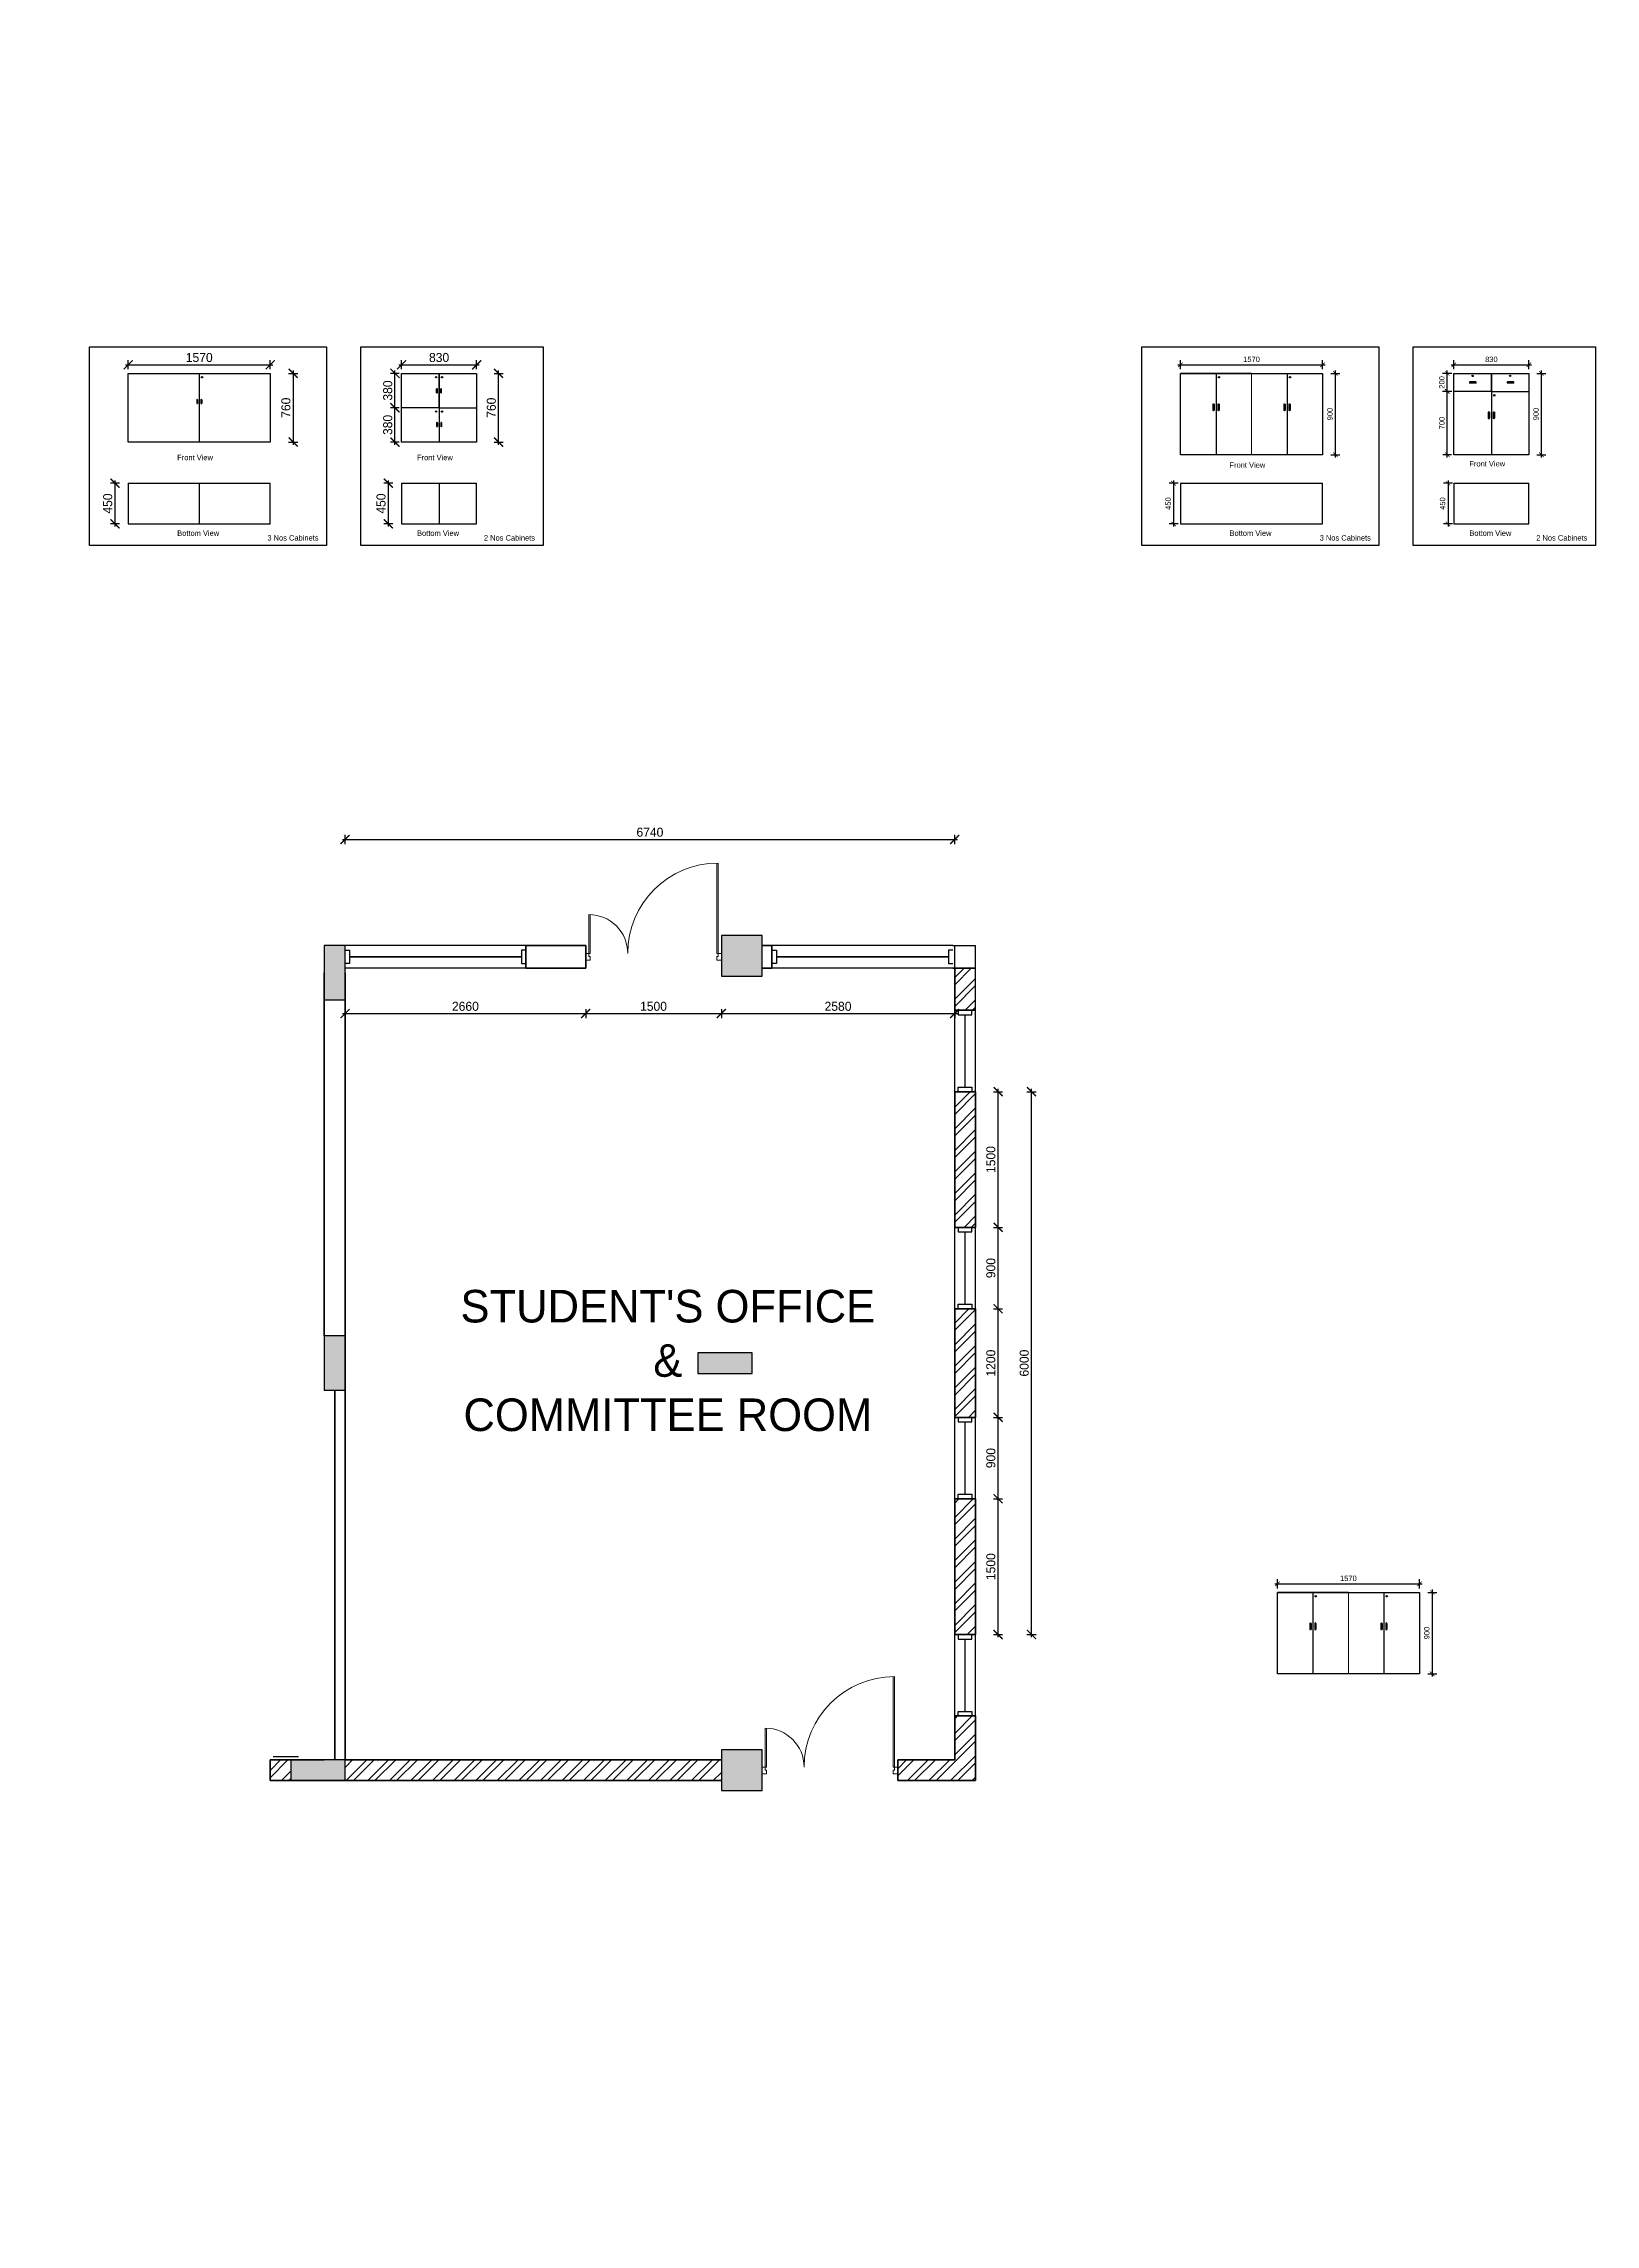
# Model space of a CAD drawing. Header units: millimetres. Extents: x -276609 to 1081398, y -453808 to 472098.
# Drawn here: x 486679 to 503837, y 145441 to 169545 of the extents above; entities that cross this region are included whole.
import ezdxf

# ---------------------------------------------------------------- set-up
doc = ezdxf.new("R2010")
doc.units = ezdxf.units.MM
doc.header["$MEASUREMENT"] = 0
for name, color, linetype, lineweight in [('A-Detail Lines', 241, 'Continuous', 25), ('A-Door', 4, 'Continuous', 9), ('A-Wall Sec', 1, 'Continuous', 20), ('S-Concrete', 40, 'Continuous', 25)]:
    doc.layers.add(name, color=color, linetype=linetype, lineweight=lineweight)
for name, color, linetype in [('A-Wall Patt', 8, 'Continuous'), ('A-Window', 4, 'Continuous'), ('AREA', 7, 'Continuous'), ('FIRE', 5, 'Continuous'), ('S-Conc Patt', 9, 'Continuous'), ('text', 252, 'Continuous')]:
    doc.layers.add(name, color=color, linetype=linetype)
doc.styles.get("Standard").update_dxf_attribs({"font": ''})
doc.styles.get('Standard').set_extended_font_data('Gill Sans MT')
doc.dimstyles.new('IIITD_WD_M @ 100', dxfattribs={"dimscale": 100, "dimtxt": 1, "dimasz": 1, "dimexe": 0.5, "dimexo": 0.25, "dimgap": 0.3, "dimtad": 1, "dimdec": 0, "dimrnd": 1, "dimzin": 0, "dimdsep": 46, "dimtxsty": 'Standard', "dimblk": 'ARCHTICK', "dimcen": 0.2, "dimdle": 0.3, "dimclrd": 256, "dimclre": 256, "dimclrt": 256, "dimadec": 0, "dimazin": 0, "dimtfac": 1, "dimtdec": 0, "dimtofl": 0, "dimtmove": 0, "dimatfit": 0, "dimfxl": 0.5, "dimfxlon": 1, "dimtolj": 1, "dimtzin": 0, "dimlwd": -1, "dimlwe": -1, "dimarcsym": 0})
pattern_1 = [(45, (10084.01, 200920.62), (-119.32427, 119.32427), []), (45, (10163.56, 200920.62), (-119.32427, 119.32427), [])]

# ---------------------------------------------------------------- blocks, each defined once
blk = doc.blocks.new('_ArchTick')
at = {"color": 0, "linetype": 'ByBlock', "const_width": 0.15}
blk.add_lwpolyline([(-0.5, -0.5), (0.5, 0.5)], dxfattribs=at)
blk = doc.blocks.new('*D381')
at = {"layer": 'A-Detail Lines', "transparency": 16777216}
for p, q in [((487585, 165995), (489215, 165995)), ((487615, 165945), (487615, 166045)), ((489185, 165945), (489185, 166045))]:
    blk.add_line(p, q, dxfattribs=at)
at = {"layer": 'A-Detail Lines', "transparency": 16777216, "xscale": 100, "yscale": 100, "zscale": 100, "rotation": 180}
blk.add_blockref('_ArchTick', (487615, 165995), dxfattribs=at)
at = {"layer": 'A-Detail Lines', "transparency": 16777216, "xscale": 100, "yscale": 100, "zscale": 100}
blk.add_blockref('_ArchTick', (489185, 165995), dxfattribs=at)
at = {"layer": 'A-Detail Lines', "transparency": 16777216, "insert": (488400, 166075), "char_height": 100, "attachment_point": 5}
blk.add_mtext('\\A1;1570', dxfattribs=at)
blk = doc.blocks.new('*D382')
at = {"layer": 'A-Detail Lines', "transparency": 16777216}
for p, q in [((489388.5, 165900.5), (489488.5, 165900.5)), ((489438.5, 165930.5), (489438.5, 165110.5)), ((489388.5, 165140.5), (489488.5, 165140.5))]:
    blk.add_line(p, q, dxfattribs=at)
at = {"layer": 'A-Detail Lines', "transparency": 16777216, "xscale": 100, "yscale": 100, "zscale": 100}
for p, rotation in [((489438.5, 165900.5), 90), ((489438.5, 165140.5), 270)]:
    blk.add_blockref('_ArchTick', p, dxfattribs=dict(at, rotation=rotation))
at = {"layer": 'A-Detail Lines', "transparency": 16777216, "insert": (489358.5, 165520.5), "char_height": 100, "attachment_point": 5, "rotation": 90}
blk.add_mtext('\\A1;760', dxfattribs=at)
blk = doc.blocks.new('*D383')
at = {"layer": 'A-Detail Lines', "transparency": 16777216}
for p, q in [((487518.5, 164686.25), (487418.5, 164686.25)), ((487468.5, 164716.25), (487468.5, 164206.25)), ((487518.5, 164236.25), (487418.5, 164236.25))]:
    blk.add_line(p, q, dxfattribs=at)
at = {"layer": 'A-Detail Lines', "transparency": 16777216, "xscale": 100, "yscale": 100, "zscale": 100}
for p, rotation in [((487468.5, 164686.25), 90), ((487468.5, 164236.25), 270)]:
    blk.add_blockref('_ArchTick', p, dxfattribs=dict(at, rotation=rotation))
at = {"layer": 'A-Detail Lines', "transparency": 16777216, "insert": (487388.5, 164461.25), "char_height": 100, "attachment_point": 5, "rotation": 90}
blk.add_mtext('\\A1;450', dxfattribs=at)
blk = doc.blocks.new('*D384')
at = {"layer": 'A-Detail Lines', "transparency": 16777216}
for p, q in [((490607, 165995), (491497, 165995)), ((490637, 165945), (490637, 166045)), ((491467, 165945), (491467, 166045))]:
    blk.add_line(p, q, dxfattribs=at)
at = {"layer": 'A-Detail Lines', "transparency": 16777216, "xscale": 100, "yscale": 100, "zscale": 100, "rotation": 180}
blk.add_blockref('_ArchTick', (490637, 165995), dxfattribs=at)
at = {"layer": 'A-Detail Lines', "transparency": 16777216, "xscale": 100, "yscale": 100, "zscale": 100}
blk.add_blockref('_ArchTick', (491467, 165995), dxfattribs=at)
at = {"layer": 'A-Detail Lines', "transparency": 16777216, "insert": (491052, 166075), "char_height": 100, "attachment_point": 5}
blk.add_mtext('\\A1;830', dxfattribs=at)
blk = doc.blocks.new('*D385')
at = {"layer": 'A-Detail Lines', "transparency": 16777216}
for p, q in [((490540.5, 164686.25), (490440.5, 164686.25)), ((490490.5, 164716.25), (490490.5, 164206.25)), ((490540.5, 164236.25), (490440.5, 164236.25))]:
    blk.add_line(p, q, dxfattribs=at)
at = {"layer": 'A-Detail Lines', "transparency": 16777216, "xscale": 100, "yscale": 100, "zscale": 100}
for p, rotation in [((490490.5, 164686.25), 90), ((490490.5, 164236.25), 270)]:
    blk.add_blockref('_ArchTick', p, dxfattribs=dict(at, rotation=rotation))
at = {"layer": 'A-Detail Lines', "transparency": 16777216, "insert": (490410.5, 164461.25), "char_height": 100, "attachment_point": 5, "rotation": 90}
blk.add_mtext('\\A1;450', dxfattribs=at)
blk = doc.blocks.new('*D386')
at = {"layer": 'A-Detail Lines', "transparency": 16777216}
for p, q in [((490612, 165900.5), (490514.5, 165900.5)), ((490564.5, 165490.5), (490564.5, 165930.5)), ((490612, 165520.5), (490514.5, 165520.5))]:
    blk.add_line(p, q, dxfattribs=at)
at = {"layer": 'A-Detail Lines', "transparency": 16777216, "xscale": 100, "yscale": 100, "zscale": 100}
for p, rotation in [((490564.5, 165900.5), 90), ((490564.5, 165520.5), 270)]:
    blk.add_blockref('_ArchTick', p, dxfattribs=dict(at, rotation=rotation))
at = {"layer": 'A-Detail Lines', "transparency": 16777216, "insert": (490484.5, 165710.5), "char_height": 100, "attachment_point": 5, "rotation": 90}
blk.add_mtext('\\A1;380', dxfattribs=at)
blk = doc.blocks.new('*D387')
at = {"layer": 'A-Detail Lines', "transparency": 16777216}
for p, q in [((490612, 165520.5), (490514.5, 165520.5)), ((490564.5, 165110.5), (490564.5, 165550.5)), ((490612, 165140.5), (490514.5, 165140.5))]:
    blk.add_line(p, q, dxfattribs=at)
at = {"layer": 'A-Detail Lines', "transparency": 16777216, "xscale": 100, "yscale": 100, "zscale": 100}
for p, rotation in [((490564.5, 165520.5), 90), ((490564.5, 165140.5), 270)]:
    blk.add_blockref('_ArchTick', p, dxfattribs=dict(at, rotation=rotation))
at = {"layer": 'A-Detail Lines', "transparency": 16777216, "insert": (490484.5, 165330.5), "char_height": 100, "attachment_point": 5, "rotation": 90}
blk.add_mtext('\\A1;380', dxfattribs=at)
blk = doc.blocks.new('*D388')
at = {"layer": 'A-Detail Lines', "transparency": 16777216}
for p, q in [((491660, 165900.5), (491760, 165900.5)), ((491710, 165110.5), (491710, 165930.5)), ((491660, 165140.5), (491760, 165140.5))]:
    blk.add_line(p, q, dxfattribs=at)
at = {"layer": 'A-Detail Lines', "transparency": 16777216, "xscale": 100, "yscale": 100, "zscale": 100}
for p, rotation in [((491710, 165900.5), 90), ((491710, 165140.5), 270)]:
    blk.add_blockref('_ArchTick', p, dxfattribs=dict(at, rotation=rotation))
at = {"layer": 'A-Detail Lines', "transparency": 16777216, "insert": (491630, 165520.5), "char_height": 100, "attachment_point": 5, "rotation": 90}
blk.add_mtext('\\A1;760', dxfattribs=at)
blk = doc.blocks.new('*D389')
at = {"layer": 'A-Detail Lines', "transparency": 16777216}
for p, q in [((499220, 165995), (500850, 165995)), ((499250, 165945), (499250, 166045)), ((500820, 165945), (500820, 166045))]:
    blk.add_line(p, q, dxfattribs=at)
at = {"layer": 'A-Detail Lines', "transparency": 16777216, "xscale": 50, "yscale": 50, "zscale": 50, "rotation": 180}
blk.add_blockref('_ArchTick', (499250, 165995), dxfattribs=at)
at = {"layer": 'A-Detail Lines', "transparency": 16777216, "xscale": 50, "yscale": 50, "zscale": 50}
blk.add_blockref('_ArchTick', (500820, 165995), dxfattribs=at)
at = {"layer": 'A-Detail Lines', "transparency": 16777216, "insert": (500035, 166055), "char_height": 60, "attachment_point": 5}
blk.add_mtext('\\A1;1570', dxfattribs=at)
blk = doc.blocks.new('*D390')
at = {"layer": 'A-Detail Lines', "transparency": 16777216}
for p, q in [((500911.5, 165900.5), (501011.5, 165900.5)), ((500961.5, 165930.5), (500961.5, 164970.5)), ((500911.5, 165000.5), (501011.5, 165000.5))]:
    blk.add_line(p, q, dxfattribs=at)
at = {"layer": 'A-Detail Lines', "transparency": 16777216, "xscale": 50, "yscale": 50, "zscale": 50}
for p, rotation in [((500961.5, 165900.5), 90), ((500961.5, 165000.5), 270)]:
    blk.add_blockref('_ArchTick', p, dxfattribs=dict(at, rotation=rotation))
at = {"layer": 'A-Detail Lines', "transparency": 16777216, "insert": (500901.5, 165450.5), "char_height": 60, "attachment_point": 5, "rotation": 90}
blk.add_mtext('\\A1;900', dxfattribs=at)
blk = doc.blocks.new('*D391')
at = {"layer": 'A-Detail Lines', "transparency": 16777216}
for p, q in [((499223.5, 164686.25), (499123.5, 164686.25)), ((499173.5, 164716.25), (499173.5, 164206.25)), ((499223.5, 164236.25), (499123.5, 164236.25))]:
    blk.add_line(p, q, dxfattribs=at)
at = {"layer": 'A-Detail Lines', "transparency": 16777216, "xscale": 50, "yscale": 50, "zscale": 50}
for p, rotation in [((499173.5, 164686.25), 90), ((499173.5, 164236.25), 270)]:
    blk.add_blockref('_ArchTick', p, dxfattribs=dict(at, rotation=rotation))
at = {"layer": 'A-Detail Lines', "transparency": 16777216, "insert": (499113.5, 164461.25), "char_height": 60, "attachment_point": 5, "rotation": 90}
blk.add_mtext('\\A1;450', dxfattribs=at)
blk = doc.blocks.new('*D392')
at = {"layer": 'A-Detail Lines', "transparency": 16777216}
for p, q in [((502242, 165995), (503132, 165995)), ((502272, 165945), (502272, 166045)), ((503102, 165945), (503102, 166045))]:
    blk.add_line(p, q, dxfattribs=at)
at = {"layer": 'A-Detail Lines', "transparency": 16777216, "xscale": 50, "yscale": 50, "zscale": 50, "rotation": 180}
blk.add_blockref('_ArchTick', (502272, 165995), dxfattribs=at)
at = {"layer": 'A-Detail Lines', "transparency": 16777216, "xscale": 50, "yscale": 50, "zscale": 50}
blk.add_blockref('_ArchTick', (503102, 165995), dxfattribs=at)
at = {"layer": 'A-Detail Lines', "transparency": 16777216, "insert": (502687, 166055), "char_height": 60, "attachment_point": 5}
blk.add_mtext('\\A1;830', dxfattribs=at)
blk = doc.blocks.new('*D393')
at = {"layer": 'A-Detail Lines', "transparency": 16777216}
for p, q in [((502257.5, 164686.25), (502157.5, 164686.25)), ((502207.5, 164716.25), (502207.5, 164206.25)), ((502257.5, 164236.25), (502157.5, 164236.25))]:
    blk.add_line(p, q, dxfattribs=at)
at = {"layer": 'A-Detail Lines', "transparency": 16777216, "xscale": 50, "yscale": 50, "zscale": 50}
for p, rotation in [((502207.5, 164686.25), 90), ((502207.5, 164236.25), 270)]:
    blk.add_blockref('_ArchTick', p, dxfattribs=dict(at, rotation=rotation))
at = {"layer": 'A-Detail Lines', "transparency": 16777216, "insert": (502147.5, 164461.25), "char_height": 60, "attachment_point": 5, "rotation": 90}
blk.add_mtext('\\A1;450', dxfattribs=at)
blk = doc.blocks.new('*D394')
at = {"layer": 'A-Detail Lines', "transparency": 16777216}
for p, q in [((502247, 165700.5), (502149.5, 165700.5)), ((502199.5, 164970.5), (502199.5, 165730.5)), ((502247, 165000.5), (502149.5, 165000.5))]:
    blk.add_line(p, q, dxfattribs=at)
at = {"layer": 'A-Detail Lines', "transparency": 16777216, "xscale": 50, "yscale": 50, "zscale": 50}
for p, rotation in [((502199.5, 165700.5), 90), ((502199.5, 165000.5), 270)]:
    blk.add_blockref('_ArchTick', p, dxfattribs=dict(at, rotation=rotation))
at = {"layer": 'A-Detail Lines', "transparency": 16777216, "insert": (502139.5, 165350.5), "char_height": 60, "attachment_point": 5, "rotation": 90}
blk.add_mtext('\\A1;700', dxfattribs=at)
blk = doc.blocks.new('*D395')
at = {"layer": 'A-Detail Lines', "transparency": 16777216}
for p, q in [((503190, 165900.5), (503290, 165900.5)), ((503240, 164970.5), (503240, 165930.5)), ((503190, 165000.5), (503290, 165000.5))]:
    blk.add_line(p, q, dxfattribs=at)
at = {"layer": 'A-Detail Lines', "transparency": 16777216, "xscale": 50, "yscale": 50, "zscale": 50}
for p, rotation in [((503240, 165900.5), 90), ((503240, 165000.5), 270)]:
    blk.add_blockref('_ArchTick', p, dxfattribs=dict(at, rotation=rotation))
at = {"layer": 'A-Detail Lines', "transparency": 16777216, "insert": (503180, 165450.5), "char_height": 60, "attachment_point": 5, "rotation": 90}
blk.add_mtext('\\A1;900', dxfattribs=at)
blk = doc.blocks.new('*D396')
at = {"layer": 'A-Detail Lines', "transparency": 16777216}
for p, q in [((502248.25, 165900.5), (502148.25, 165900.5)), ((502198.25, 165670.5), (502198.25, 165930.5)), ((502248.25, 165700.5), (502148.25, 165700.5))]:
    blk.add_line(p, q, dxfattribs=at)
at = {"layer": 'A-Detail Lines', "transparency": 16777216, "xscale": 50, "yscale": 50, "zscale": 50}
for p, rotation in [((502198.25, 165900.5), 90), ((502198.25, 165700.5), 270)]:
    blk.add_blockref('_ArchTick', p, dxfattribs=dict(at, rotation=rotation))
at = {"layer": 'A-Detail Lines', "transparency": 16777216, "insert": (502138.25, 165800.5), "char_height": 60, "attachment_point": 5, "rotation": 90}
blk.add_mtext('\\A1;200', dxfattribs=at)
blk = doc.blocks.new('Big Door Garbage')
at = {"layer": 'A-Door', "color": 5, "lineweight": 18}
for p, q in [((-12550, 128778), (-12500, 128778)), ((-12550, 128703), (-12550, 128778)), ((-12515, 128738), (-12500, 128738)), ((-12515, 128703), (-12515, 128738)), ((-12500, 128778), (-12500, 128738)), ((-11100, 128778), (-11100, 128738)), ((-11050, 128778), (-11100, 128778)), ((-11085, 128738), (-11100, 128738)), ((-11085, 128703), (-11085, 128738)), ((-11050, 128703), (-11050, 128778)), ((-12550, 128703), (-12515, 128703)), ((-12515, 128703), (-12515, 128273)), ((-12499, 128703), (-12515, 128703)), ((-12499, 128703), (-12499, 128273)), ((-11101, 128703), (-11101, 127703)), ((-11101, 128703), (-11085, 128703)), ((-11050, 128703), (-11085, 128703)), ((-11085, 128703), (-11085, 127703))]:
    blk.add_line(p, q, dxfattribs=at)
at = {"layer": 'A-Door', "lineweight": 18}
for centre, radius, start, end in [((-12515, 128703), 430, 270, 0), ((-11085, 128703), 1000, 180, 270)]:
    blk.add_arc(centre, radius, start, end, dxfattribs=at)
blk = doc.blocks.new('din w6')
at = {"layer": 'A-Window', "color": 2, "lineweight": 30}
blk.add_line((50, 125), (850, 125), dxfattribs=at)
at = {"layer": 'A-Window'}
for points in [[(0, 240), (900, 240)], [(0, 200), (50, 200), (50, 50), (0, 50)], [(0, 10), (900, 10)], [(900, 200), (850, 200), (850, 50), (900, 50)]]:
    blk.add_lwpolyline(points, dxfattribs=at)
blk = doc.blocks.new('*D398')
at = {"layer": 'A-Detail Lines', "transparency": 16777216}
for p, q in [((500291, 152521.5), (501921, 152521.5)), ((500321, 152471.5), (500321, 152571.5)), ((501891, 152471.5), (501891, 152571.5))]:
    blk.add_line(p, q, dxfattribs=at)
at = {"layer": 'A-Detail Lines', "transparency": 16777216, "xscale": 50, "yscale": 50, "zscale": 50, "rotation": 180}
blk.add_blockref('_ArchTick', (500321, 152521.5), dxfattribs=at)
at = {"layer": 'A-Detail Lines', "transparency": 16777216, "xscale": 50, "yscale": 50, "zscale": 50}
blk.add_blockref('_ArchTick', (501891, 152521.5), dxfattribs=at)
at = {"layer": 'A-Detail Lines', "transparency": 16777216, "insert": (501106, 152581.5), "char_height": 60, "attachment_point": 5}
blk.add_mtext('\\A1;1570', dxfattribs=at)
blk = doc.blocks.new('*D397')
at = {"layer": 'A-Detail Lines', "transparency": 16777216}
for p, q in [((501982.5, 152427), (502082.5, 152427)), ((502032.5, 152457), (502032.5, 151497)), ((501982.5, 151527), (502082.5, 151527))]:
    blk.add_line(p, q, dxfattribs=at)
at = {"layer": 'A-Detail Lines', "transparency": 16777216, "xscale": 50, "yscale": 50, "zscale": 50}
for p, rotation in [((502032.5, 152427), 90), ((502032.5, 151527), 270)]:
    blk.add_blockref('_ArchTick', p, dxfattribs=dict(at, rotation=rotation))
at = {"layer": 'A-Detail Lines', "transparency": 16777216, "insert": (501972.5, 151977), "char_height": 60, "attachment_point": 5, "rotation": 90}
blk.add_mtext('\\A1;900', dxfattribs=at)
blk = doc.blocks.new('*D399')
at = {"layer": 'A-Detail Lines', "transparency": 16777216}
for p, q in [((497183, 153461), (497283, 153461)), ((497233, 151931), (497233, 153491)), ((497183, 151961), (497283, 151961))]:
    blk.add_line(p, q, dxfattribs=at)
at = {"layer": 'A-Detail Lines', "transparency": 16777216, "xscale": 100, "yscale": 100, "zscale": 100}
for p, rotation in [((497233, 153461), 90), ((497233, 151961), 270)]:
    blk.add_blockref('_ArchTick', p, dxfattribs=dict(at, rotation=rotation))
at = {"layer": 'A-Detail Lines', "transparency": 16777216, "insert": (497153, 152711), "char_height": 100, "attachment_point": 5, "rotation": 90}
blk.add_mtext('\\A1;1500', dxfattribs=at)
blk = doc.blocks.new('*D400')
at = {"layer": 'A-Detail Lines', "transparency": 16777216}
for p, q in [((497183, 154361), (497283, 154361)), ((497233, 153431), (497233, 154391)), ((497183, 153461), (497283, 153461))]:
    blk.add_line(p, q, dxfattribs=at)
at = {"layer": 'A-Detail Lines', "transparency": 16777216, "xscale": 100, "yscale": 100, "zscale": 100}
for p, rotation in [((497233, 154361), 90), ((497233, 153461), 270)]:
    blk.add_blockref('_ArchTick', p, dxfattribs=dict(at, rotation=rotation))
at = {"layer": 'A-Detail Lines', "transparency": 16777216, "insert": (497153, 153911), "char_height": 100, "attachment_point": 5, "rotation": 90}
blk.add_mtext('\\A1;900', dxfattribs=at)
blk = doc.blocks.new('*D401')
at = {"layer": 'A-Detail Lines', "transparency": 16777216}
for p, q in [((497183, 155561), (497283, 155561)), ((497233, 154331), (497233, 155591)), ((497183, 154361), (497283, 154361))]:
    blk.add_line(p, q, dxfattribs=at)
at = {"layer": 'A-Detail Lines', "transparency": 16777216, "xscale": 100, "yscale": 100, "zscale": 100}
for p, rotation in [((497233, 155561), 90), ((497233, 154361), 270)]:
    blk.add_blockref('_ArchTick', p, dxfattribs=dict(at, rotation=rotation))
at = {"layer": 'A-Detail Lines', "transparency": 16777216, "insert": (497153, 154961), "char_height": 100, "attachment_point": 5, "rotation": 90}
blk.add_mtext('\\A1;1200', dxfattribs=at)
blk = doc.blocks.new('*D402')
at = {"layer": 'A-Detail Lines', "transparency": 16777216}
for p, q in [((497183, 156461), (497283, 156461)), ((497233, 155531), (497233, 156491)), ((497183, 155561), (497283, 155561))]:
    blk.add_line(p, q, dxfattribs=at)
at = {"layer": 'A-Detail Lines', "transparency": 16777216, "xscale": 100, "yscale": 100, "zscale": 100}
for p, rotation in [((497233, 156461), 90), ((497233, 155561), 270)]:
    blk.add_blockref('_ArchTick', p, dxfattribs=dict(at, rotation=rotation))
at = {"layer": 'A-Detail Lines', "transparency": 16777216, "insert": (497153, 156011), "char_height": 100, "attachment_point": 5, "rotation": 90}
blk.add_mtext('\\A1;900', dxfattribs=at)
blk = doc.blocks.new('*D403')
at = {"layer": 'A-Detail Lines', "transparency": 16777216}
for p, q in [((497183, 157961), (497283, 157961)), ((497233, 156431), (497233, 157991)), ((497183, 156461), (497283, 156461))]:
    blk.add_line(p, q, dxfattribs=at)
at = {"layer": 'A-Detail Lines', "transparency": 16777216, "xscale": 100, "yscale": 100, "zscale": 100}
for p, rotation in [((497233, 157961), 90), ((497233, 156461), 270)]:
    blk.add_blockref('_ArchTick', p, dxfattribs=dict(at, rotation=rotation))
at = {"layer": 'A-Detail Lines', "transparency": 16777216, "insert": (497153, 157211), "char_height": 100, "attachment_point": 5, "rotation": 90}
blk.add_mtext('\\A1;1500', dxfattribs=at)
blk = doc.blocks.new('*D404')
at = {"layer": 'A-Detail Lines', "transparency": 16777216}
for p, q in [((497552, 157961), (497652, 157961)), ((497602, 151931), (497602, 157991)), ((497552, 151961), (497652, 151961))]:
    blk.add_line(p, q, dxfattribs=at)
at = {"layer": 'A-Detail Lines', "transparency": 16777216, "xscale": 100, "yscale": 100, "zscale": 100}
for p, rotation in [((497602, 157961), 90), ((497602, 151961), 270)]:
    blk.add_blockref('_ArchTick', p, dxfattribs=dict(at, rotation=rotation))
at = {"layer": 'A-Detail Lines', "transparency": 16777216, "insert": (497522, 154961), "char_height": 100, "attachment_point": 5, "rotation": 90}
blk.add_mtext('\\A1;6000', dxfattribs=at)
blk = doc.blocks.new('*D405')
at = {"layer": 'A-Detail Lines', "transparency": 16777216}
for p, q in [((490013, 158874), (490013, 158774)), ((492673, 158874), (492673, 158774)), ((489983, 158824), (492703, 158824))]:
    blk.add_line(p, q, dxfattribs=at)
at = {"layer": 'A-Detail Lines', "transparency": 16777216, "xscale": 100, "yscale": 100, "zscale": 100, "rotation": 180}
blk.add_blockref('_ArchTick', (490013, 158824), dxfattribs=at)
at = {"layer": 'A-Detail Lines', "transparency": 16777216, "xscale": 100, "yscale": 100, "zscale": 100}
blk.add_blockref('_ArchTick', (492673, 158824), dxfattribs=at)
at = {"layer": 'A-Detail Lines', "transparency": 16777216, "insert": (491343, 158904), "char_height": 100, "attachment_point": 5}
blk.add_mtext('\\A1;2660', dxfattribs=at)
blk = doc.blocks.new('*D406')
at = {"layer": 'A-Detail Lines', "transparency": 16777216}
for p, q in [((494173, 158874), (494173, 158774)), ((496753, 158874), (496753, 158774)), ((494143, 158824), (496783, 158824))]:
    blk.add_line(p, q, dxfattribs=at)
at = {"layer": 'A-Detail Lines', "transparency": 16777216, "xscale": 100, "yscale": 100, "zscale": 100, "rotation": 180}
blk.add_blockref('_ArchTick', (494173, 158824), dxfattribs=at)
at = {"layer": 'A-Detail Lines', "transparency": 16777216, "xscale": 100, "yscale": 100, "zscale": 100}
blk.add_blockref('_ArchTick', (496753, 158824), dxfattribs=at)
at = {"layer": 'A-Detail Lines', "transparency": 16777216, "insert": (495463, 158904), "char_height": 100, "attachment_point": 5}
blk.add_mtext('\\A1;2580', dxfattribs=at)
blk = doc.blocks.new('*D407')
at = {"layer": 'A-Detail Lines', "transparency": 16777216}
for p, q in [((492673, 158874), (492673, 158774)), ((494173, 158874), (494173, 158774)), ((492643, 158824), (494203, 158824))]:
    blk.add_line(p, q, dxfattribs=at)
at = {"layer": 'A-Detail Lines', "transparency": 16777216, "xscale": 100, "yscale": 100, "zscale": 100, "rotation": 180}
blk.add_blockref('_ArchTick', (492673, 158824), dxfattribs=at)
at = {"layer": 'A-Detail Lines', "transparency": 16777216, "xscale": 100, "yscale": 100, "zscale": 100}
blk.add_blockref('_ArchTick', (494173, 158824), dxfattribs=at)
at = {"layer": 'A-Detail Lines', "transparency": 16777216, "insert": (493423, 158904), "char_height": 100, "attachment_point": 5}
blk.add_mtext('\\A1;1500', dxfattribs=at)
blk = doc.blocks.new('*D408')
at = {"layer": 'A-Detail Lines', "transparency": 16777216}
for p, q in [((490013, 160698), (490013, 160798)), ((496753, 160698), (496753, 160798)), ((489983, 160748), (496783, 160748))]:
    blk.add_line(p, q, dxfattribs=at)
at = {"layer": 'A-Detail Lines', "transparency": 16777216, "xscale": 100, "yscale": 100, "zscale": 100, "rotation": 180}
blk.add_blockref('_ArchTick', (490013, 160748), dxfattribs=at)
at = {"layer": 'A-Detail Lines', "transparency": 16777216, "xscale": 100, "yscale": 100, "zscale": 100}
blk.add_blockref('_ArchTick', (496753, 160748), dxfattribs=at)
at = {"layer": 'A-Detail Lines', "transparency": 16777216, "insert": (493383, 160828), "char_height": 100, "attachment_point": 5}
blk.add_mtext('\\A1;6740', dxfattribs=at)
blk = doc.blocks.new('*D675')
at = {"layer": 'A-Detail Lines'}
for p, q in [((338004, 412783), (337904, 412783)), ((337954, 412813), (337954, 411253)), ((338004, 411283), (337904, 411283)), ((490332, 36500), (499162, 36500)), ((490362, 36550), (490362, 36450)), ((499132, 36550), (499132, 36450))]:
    blk.add_line(p, q, dxfattribs=at)
at = {"layer": 'A-Detail Lines', "xscale": 100, "yscale": 100, "zscale": 100}
for p, rotation in [((337954, 412783), 90), ((337954, 411283), 270), ((490362, 36500), 180)]:
    blk.add_blockref('_ArchTick', p, dxfattribs=dict(at, rotation=rotation))
blk.add_blockref('_ArchTick', (499132, 36500), dxfattribs=at)
at = {"layer": 'A-Detail Lines', "insert": (337873, 412033), "char_height": 100, "attachment_point": 5, "rotation": 90}
blk.add_mtext('\\A1;1500', dxfattribs=at)
at = {"layer": 'A-Detail Lines', "insert": (494747, 36632), "char_height": 200, "attachment_point": 5}
blk.add_mtext('\\A1;8770', dxfattribs=at)

msp = doc.modelspace()

# ---------------------------------------------------------------- hatches: boundary and pattern name
at = {"layer": 'A-Wall Patt'}
h = msp.add_hatch(dxfattribs=at)
h.set_pattern_fill('ANSI32', color=256, scale=450, angle=360, style=0)
h.set_pattern_definition(pattern_1)
h.paths.add_polyline_path([(496982.8, 153460.9), (496752.8, 153460.9), (496752.8, 151960.9), (496982.8, 151960.9)])
h.paths.add_polyline_path([(496982.8, 155560.9), (496752.8, 155560.9), (496752.8, 154360.9), (496982.8, 154360.9)])
h.paths.add_polyline_path([(496982.8, 157960.9), (496752.8, 157960.9), (496752.8, 157210.9), (496752.8, 156460.9), (496982.8, 156460.9), (496982.8, 157095.9)])
h.paths.add_polyline_path([(496982.8, 159325.9), (496752.8, 159325.9), (496752.8, 158860.9), (496982.8, 158860.9)])
h.paths.add_polyline_path([(496122.8, 150575.9), (496122.8, 150345.9), (496982.8, 150345.9), (496982.8, 151060.9), (496752.8, 151060.9), (496752.8, 150575.9)])
h = msp.add_hatch(dxfattribs=at)
h.set_pattern_fill('ANSI32', color=256, scale=450, angle=360, style=0)
h.set_pattern_definition(pattern_1)
h.paths.add_polyline_path([(489412.8, 150345.9), (489412.8, 150575.9), (489182.8, 150575.9), (489182.8, 150345.9)])
h = msp.add_hatch(dxfattribs=at)
h.set_pattern_fill('ANSI32', color=256, scale=450, angle=360, style=0)
h.set_pattern_definition(pattern_1)
h.paths.add_polyline_path([(494172.8, 150345.9), (494172.8, 150575.9), (490012.8, 150575.9), (490012.8, 150345.9)])
at = {"layer": 'S-Conc Patt'}
for points in [[(490012.8, 159575.9), (489782.8, 159575.9), (489782.8, 158975.9), (490012.8, 158975.9)], [(494172.8, 159685.9), (494172.8, 159235.9), (494622.8, 159235.9), (494622.8, 159685.9)], [(490012.8, 155260.9), (489782.8, 155260.9), (489782.8, 154660.9), (490012.8, 154660.9)], [(493912.8, 155075.9), (493912.8, 154845.9), (494512.8, 154845.9), (494512.8, 155075.9)], [(494172.8, 150685.9), (494172.8, 150235.9), (494622.8, 150235.9), (494622.8, 150685.9)], [(489412.8, 150575.9), (489412.8, 150345.9), (490012.8, 150345.9), (490012.8, 150575.9)]]:
    msp.add_hatch(color=8, dxfattribs=at).paths.add_polyline_path(points)

# ---------------------------------------------------------------- linework, layer by layer
at = {"layer": 'A-Detail Lines'}
for p, q in [((487615, 165900.5), (489185, 165900.5)), ((487615, 165140.5), (487615, 165900.5)), ((488400, 165900.5), (488400, 165140.5)), ((489185, 165900.5), (489185, 165140.5)), ((490637, 165900.5), (491467, 165900.5)), ((490637, 165140.5), (490637, 165900.5)), ((491052, 165900.5), (491052, 165140.5)), ((491052, 165520.5), (491052, 165900.5)), ((491467, 165900.5), (491467, 165140.5)), ((499250, 165900.5), (500820, 165900.5)), ((499250, 165000.5), (499250, 165900.5)), ((500035, 165900.5), (499250, 165900.5)), ((499642.5, 165900.5), (499642.5, 165520.5)), ((500427.5, 165900.5), (500427.5, 165520.5)), ((500820, 165900.5), (500820, 165000.5)), ((502272, 165900.5), (503102, 165900.5)), ((502272, 165000.5), (502272, 165900.5)), ((502687, 165900.5), (502687, 165000.5)), ((502687, 165700.5), (502687, 165900.5)), ((503102, 165900.5), (503102, 165000.5)), ((488372, 165609.5), (488372, 165568)), ((488381, 165609.5), (488381, 165568)), ((488419, 165609.5), (488419, 165568)), ((488428, 165609.5), (488428, 165568)), ((491024, 165686), (491024, 165727.5)), ((491033, 165686), (491033, 165727.5)), ((491071, 165686), (491071, 165727.5)), ((491080, 165686), (491080, 165727.5)), ((502687, 165700.5), (502272, 165700.5)), ((502515.6, 165807.7), (502449.2, 165807.7)), ((502515.6, 165793.3), (502449.2, 165793.3)), ((502687, 165700.5), (503102, 165700.5)), ((502930.6, 165807.7), (502864.2, 165807.7)), ((502930.6, 165793.3), (502864.2, 165793.3)), ((491052, 165520.5), (490637, 165520.5)), ((491024, 165355), (491024, 165313.5)), ((491033, 165355), (491033, 165313.5)), ((491052, 165520.5), (491467, 165520.5)), ((491071, 165355), (491071, 165313.5)), ((491080, 165355), (491080, 165313.5)), ((499608.5, 165558.1), (499608.5, 165491.7)), ((499622.9, 165558.1), (499622.9, 165491.7)), ((499642.5, 165520.5), (499642.5, 165000.5)), ((499662.1, 165558.1), (499662.1, 165491.7)), ((499676.5, 165558.1), (499676.5, 165491.7)), ((500393.5, 165558.1), (500393.5, 165491.7)), ((500407.9, 165558.1), (500407.9, 165491.7)), ((500427.5, 165520.5), (500427.5, 165000.5)), ((500447.1, 165558.1), (500447.1, 165491.7)), ((500461.5, 165558.1), (500461.5, 165491.7)), ((502653, 165470.1), (502653, 165403.7)), ((502667.4, 165470.1), (502667.4, 165403.7)), ((502706.6, 165470.1), (502706.6, 165403.7)), ((502721, 165470.1), (502721, 165403.7)), ((489185, 165140.5), (487615, 165140.5)), ((491467, 165140.5), (490637, 165140.5)), ((500820, 165000.5), (499250, 165000.5)), ((503102, 165000.5), (502272, 165000.5)), ((487615, 164686.2), (489185, 164686.2)), ((487615, 164686.2), (487615, 164236.2)), ((488400, 164686.2), (488400, 164236.2)), ((489185, 164236.2), (489185, 164686.2)), ((490637, 164686.2), (491467, 164686.2)), ((490637, 164686.2), (490637, 164236.2)), ((491052, 164686.2), (491052, 164236.2)), ((491467, 164236.2), (491467, 164686.2)), ((499250, 164686.2), (500820, 164686.2)), ((499250, 164686.2), (499250, 164236.2)), ((500820, 164236.2), (500820, 164686.2)), ((502272, 164686.2), (503102, 164686.2)), ((502272, 164686.2), (502272, 164236.2)), ((503102, 164236.2), (503102, 164686.2)), ((487615, 164236.2), (489185, 164236.2)), ((490637, 164236.2), (491467, 164236.2)), ((499250, 164236.2), (500820, 164236.2)), ((502272, 164236.2), (503102, 164236.2)), ((496732.8, 159575.9), (496982.8, 159575.9)), ((496752.8, 159325.9), (496752.8, 159575.9)), ((496982.8, 158860.9), (496982.8, 159575.9)), ((500321, 152427), (501891, 152427)), ((500321, 151527), (500321, 152427)), ((501106, 152427), (500321, 152427)), ((500713.5, 152427), (500713.5, 152047)), ((501498.5, 152427), (501498.5, 152047)), ((501891, 152427), (501891, 151527)), ((500679.5, 152084.6), (500679.5, 152018.2)), ((500693.9, 152084.6), (500693.9, 152018.2)), ((500713.5, 152047), (500713.5, 151527)), ((500733.1, 152084.6), (500733.1, 152018.2)), ((500747.5, 152084.6), (500747.5, 152018.2)), ((501464.5, 152084.6), (501464.5, 152018.2)), ((501478.9, 152084.6), (501478.9, 152018.2)), ((501498.5, 152047), (501498.5, 151527)), ((501518.1, 152084.6), (501518.1, 152018.2)), ((501532.5, 152084.6), (501532.5, 152018.2)), ((501891, 151527), (500321, 151527))]:
    msp.add_line(p, q, dxfattribs=at)
for points in [[(487187.5, 166194.5), (489808, 166194.5), (489808, 163999.5), (487187.5, 163999.5)], [(490188.5, 166194.5), (492202, 166194.5), (492202, 163999.5), (490188.5, 163999.5)], [(498822.5, 166194.5), (501443, 166194.5), (501443, 163999.5), (498822.5, 163999.5)], [(501823.5, 166194.5), (503837, 166194.5), (503837, 163999.5), (501823.5, 163999.5)]]:
    msp.add_lwpolyline(points, close=True, dxfattribs=at)
at = {"layer": 'A-Detail Lines', "const_width": 10}
for points in [[(500035, 165900.5), (500035, 165000.5)], [(501106, 152427), (501106, 151527)]]:
    msp.add_lwpolyline(points, dxfattribs=at)
at = {"layer": 'A-Detail Lines'}
for centre in [(488432, 165857.5), (491020, 165857.5), (491084, 165857.5), (499674.5, 165857.5), (500459.5, 165857.5), (502479.4, 165871.8), (502894.4, 165871.8), (502719, 165657.5), (491020, 165477.5), (491084, 165477.5), (500745.5, 152384), (501530.5, 152384)]:
    msp.add_circle(centre, 7.5, dxfattribs=at)
for centre, radius, start, end in [((488376.5, 165607), 5.15, 29.0546, 150.9454), ((488423.5, 165607), 5.15, 29.0546, 150.9454), ((491028.5, 165725), 5.15, 29.0546, 150.9454), ((491028.5, 165688.5), 5.15, 209.0546, 330.9454), ((491075.5, 165725), 5.15, 29.0546, 150.9454), ((491075.5, 165688.5), 5.15, 209.0546, 330.9454), ((502453.2, 165800.5), 8.24, 119.0546, 240.9454), ((502511.6, 165800.5), 8.24, 299.0546, 60.9454), ((502868.2, 165800.5), 8.24, 119.0546, 240.9454), ((502926.6, 165800.5), 8.24, 299.0546, 60.9454), ((488376.5, 165570.5), 5.15, 209.0546, 330.9454), ((488423.5, 165570.5), 5.15, 209.0546, 330.9454), ((491028.5, 165352.5), 5.15, 29.0546, 150.9454), ((491075.5, 165352.5), 5.15, 29.0546, 150.9454), ((499615.7, 165554.1), 8.24, 29.0546, 150.9454), ((499615.7, 165495.7), 8.24, 209.0546, 330.9454), ((499669.3, 165554.1), 8.24, 29.0546, 150.9454), ((499669.3, 165495.7), 8.24, 209.0546, 330.9454), ((500400.7, 165554.1), 8.24, 29.0546, 150.9454), ((500400.7, 165495.7), 8.24, 209.0546, 330.9454), ((500454.3, 165554.1), 8.24, 29.0546, 150.9454), ((500454.3, 165495.7), 8.24, 209.0546, 330.9454), ((502660.2, 165466.1), 8.24, 29.0546, 150.9454), ((502660.2, 165407.7), 8.24, 209.0546, 330.9454), ((502713.8, 165466.1), 8.24, 29.0546, 150.9454), ((502713.8, 165407.7), 8.24, 209.0546, 330.9454), ((491028.5, 165316), 5.15, 209.0546, 330.9454), ((491075.5, 165316), 5.15, 209.0546, 330.9454), ((500686.7, 152080.6), 8.24, 29.0546, 150.9454), ((500686.7, 152022.2), 8.24, 209.0546, 330.9454), ((500740.3, 152080.6), 8.24, 29.0546, 150.9454), ((500740.3, 152022.2), 8.24, 209.0546, 330.9454), ((501471.7, 152080.6), 8.24, 29.0546, 150.9454), ((501471.7, 152022.2), 8.24, 209.0546, 330.9454), ((501525.3, 152080.6), 8.24, 29.0546, 150.9454), ((501525.3, 152022.2), 8.24, 209.0546, 330.9454)]:
    msp.add_arc(centre, radius, start, end, dxfattribs=at)
at = {"layer": 'A-Wall Sec', "lineweight": 35}
for p, q in [((492012.8, 159325.9), (492012.8, 159575.9)), ((492672.8, 159575.9), (492012.8, 159575.9)), ((492672.8, 159325.9), (492672.8, 159575.9)), ((494622.8, 159575.9), (494732.8, 159575.9)), ((494732.8, 159575.9), (494732.8, 159325.9)), ((492672.8, 159325.9), (492012.8, 159325.9)), ((494732.8, 159325.9), (494622.8, 159325.9)), ((496982.8, 159325.9), (496732.8, 159325.9)), ((496752.8, 159325.9), (496752.8, 158860.9)), ((489782.8, 159275.9), (489782.8, 155260.9)), ((490012.8, 150575.9), (490012.8, 159275.9)), ((496752.8, 158860.9), (496982.8, 158860.9)), ((496982.8, 157960.9), (496752.8, 157960.9)), ((496752.8, 156460.9), (496752.8, 157960.9)), ((496982.8, 156460.9), (496982.8, 157960.9)), ((496752.8, 156460.9), (496982.8, 156460.9)), ((496752.8, 154360.9), (496752.8, 155560.9)), ((496982.8, 155560.9), (496752.8, 155560.9)), ((496982.8, 154360.9), (496982.8, 155560.9)), ((489897.8, 154660.9), (489897.8, 150575.9)), ((496752.8, 154360.9), (496982.8, 154360.9)), ((496752.8, 151960.9), (496752.8, 153460.9)), ((496982.8, 153460.9), (496752.8, 153460.9)), ((496982.8, 151960.9), (496982.8, 153460.9)), ((496982.8, 151960.9), (496752.8, 151960.9)), ((496752.8, 150575.9), (496752.8, 151060.9)), ((496752.8, 151060.9), (496982.8, 151060.9)), ((496982.8, 150345.9), (496982.8, 151060.9)), ((489782.8, 150575.9), (489182.8, 150575.9)), ((489182.8, 150575.9), (489182.8, 150345.9)), ((494172.8, 150575.9), (490012.8, 150575.9)), ((496752.8, 150575.9), (496122.8, 150575.9)), ((496122.8, 150575.9), (496122.8, 150345.9)), ((489182.8, 150345.9), (494172.8, 150345.9)), ((496982.8, 150345.9), (496122.8, 150345.9))]:
    msp.add_line(p, q, dxfattribs=at)
at = {"layer": 'A-Window', "color": 2, "lineweight": 60}
for p, q in [((491962.8, 159450.9), (490062.8, 159450.9)), ((496682.8, 159450.9), (494782.8, 159450.9))]:
    msp.add_line(p, q, dxfattribs=at)
at = {"layer": 'A-Window'}
for points in [[(492012.8, 159575.9), (490012.8, 159575.9)], [(496732.8, 159575.9), (494732.8, 159575.9)], [(490012.8, 159525.9), (490062.8, 159525.9), (490062.8, 159375.9), (490012.8, 159375.9)], [(492012.8, 159325.9), (490012.8, 159325.9)], [(492012.8, 159525.9), (491962.8, 159525.9), (491962.8, 159375.9), (492012.8, 159375.9)], [(494732.8, 159525.9), (494782.8, 159525.9), (494782.8, 159375.9), (494732.8, 159375.9)], [(496732.8, 159325.9), (494732.8, 159325.9)], [(496732.8, 159525.9), (496682.8, 159525.9), (496682.8, 159375.9), (496732.8, 159375.9)]]:
    msp.add_lwpolyline(points, dxfattribs=at)
at = {"layer": 'FIRE', "color": 2}
msp.add_line((489498.7, 150608.3), (489218.7, 150608.3), dxfattribs=at)
at = {"layer": 'S-Concrete'}
for points in [[(490012.8, 159575.9), (489782.8, 159575.9), (489782.8, 158975.9), (490012.8, 158975.9)], [(494172.8, 159685.9), (494172.8, 159235.9), (494622.8, 159235.9), (494622.8, 159685.9)], [(490012.8, 155260.9), (489782.8, 155260.9), (489782.8, 154660.9), (490012.8, 154660.9)], [(493912.8, 155075.9), (493912.8, 154845.9), (494512.8, 154845.9), (494512.8, 155075.9)], [(494172.8, 150685.9), (494172.8, 150235.9), (494622.8, 150235.9), (494622.8, 150685.9)], [(489412.8, 150575.9), (489412.8, 150345.9), (490012.8, 150345.9), (490012.8, 150575.9)]]:
    msp.add_lwpolyline(points, close=True, dxfattribs=at)

# ---------------------------------------------------------------- block references
at = {"layer": 'A-Door', "xscale": -1, "rotation": 180}
for p in [(505222.8, 288191.2), (507172.8, 279198.7)]:
    msp.add_blockref('Big Door Garbage', p, dxfattribs=at)
at = {"layer": 'A-Door', "rotation": 90}
for p in [(496992.8, 157960.9), (496992.8, 155560.9), (496992.8, 153460.9), (496992.8, 151060.9)]:
    msp.add_blockref('din w6', p, dxfattribs=at)

# ---------------------------------------------------------------- texts
at = {"layer": 'AREA', "char_height": 59.904, "width": 1290.411, "attachment_point": 1}
for s, insert in [('{\\fCentury Gothic|b0|i0|c0|p34;Front View}', (488156.6, 165000)), ('{\\fCentury Gothic|b0|i0|c0|p34;Front View}', (490808.6, 165000)), ('{\\fCentury Gothic|b0|i0|c0|p34;Front View}', (499791.6, 164917)), ('{\\fCentury Gothic|b0|i0|c0|p34;Front View}', (502443.6, 164931.5)), ('{\\fCentury Gothic|b0|i0|c0|p34;Bottom View}', (488156.6, 164164)), ('{\\fCentury Gothic|b0|i0|c0|p34;Bottom View}', (490808.6, 164164)), ('{\\fCentury Gothic|b0|i0|c0|p34;Bottom View}', (499791.6, 164164)), ('{\\fCentury Gothic|b0|i0|c0|p34;Bottom View}', (502443.6, 164164)), ('{\\fCentury Gothic|b0|i0|c0|p34;3 Nos Cabinets }', (489153.6, 164112)), ('{\\fCentury Gothic|b0|i0|c0|p34;2 Nos Cabinets }', (491547.6, 164112)), ('{\\fCentury Gothic|b0|i0|c0|p34;3 Nos Cabinets }', (500788.6, 164112)), ('{\\fCentury Gothic|b0|i0|c0|p34;2 Nos Cabinets }', (503182.6, 164112))]:
    msp.add_mtext(s, dxfattribs=dict(at, insert=insert))
at = {"layer": 'text', "insert": (493581.3, 154987.4), "char_height": 360, "attachment_point": 5}
msp.add_mtext("{\\fCentury Gothic|b0|i0|c0|p34;STUDENT'S OFFICE\\P&\\PCOMMITTEE ROOM}", dxfattribs=at)

# ---------------------------------------------------------------- dimensions: what is measured, and where the dimension line sits
at = {"layer": 'A-Detail Lines'}
for base, p1, p2, picture, middle in [((337954, 411283.4), (338179.9, 412783.4), (338179.9, 411283.4), '*D675', (337873.1, 412033.4)), ((489438.5, 165140.5), (489198, 165900.5), (489198, 165140.5), '*D382', (489358.5, 165520.5)), ((490564.5, 165900.5), (490637, 165520.5), (490637, 165900.5), '*D386', (490484.5, 165710.5)), ((491710, 165900.5), (491467, 165140.5), (491467, 165900.5), '*D388', (491630, 165520.5)), ((490564.5, 165520.5), (490637, 165140.5), (490637, 165520.5), '*D387', (490484.5, 165330.5)), ((487468.5, 164236.2), (487615, 164686.2), (487615, 164236.2), '*D383', (487388.5, 164461.3)), ((490490.5, 164236.2), (490637, 164686.2), (490637, 164236.2), '*D385', (490410.5, 164461.3)), ((497602.5, 157960.9), (496982.8, 151960.9), (496982.8, 157960.9), '*D404', (497522.5, 154960.9)), ((497233, 154360.9), (496982.8, 153460.9), (496982.8, 154360.9), '*D400', (497153, 153910.9)), ((497233, 153460.9), (496982.8, 151960.9), (496982.8, 153460.9), '*D399', (497153, 152710.9))]:
    dim = msp.add_linear_dim(base=base, p1=p1, p2=p2, angle=90, dimstyle='IIITD_WD_M @ 100', dxfattribs=at)
    dim.commit()
    dim.dimension.update_dxf_attribs({"geometry": picture, "text_midpoint": middle})
for base, p1, p2, override, picture, middle in [((499131.9, 36500.2), (490361.9, 37063.9), (499131.9, 37408.9), {"dimtxt": 2}, '*D675', (494746.9, 36632.1)), ((500820, 165995), (499250, 165900.5), (500820, 165900.5), {"dimtxt": 0.6, "dimasz": 0.5}, '*D389', (500035, 166055)), ((503102, 165995), (502272, 165900.5), (503102, 165900.5), {"dimtxt": 0.6, "dimasz": 0.5}, '*D392', (502687, 166055)), ((501891, 152521.5), (500321, 152427), (501891, 152427), {"dimtxt": 0.6, "dimasz": 0.5}, '*D398', (501106, 152581.5))]:
    dim = msp.add_linear_dim(base=base, p1=p1, p2=p2, dimstyle='IIITD_WD_M @ 100', override=override, dxfattribs=at)
    dim.commit()
    dim.dimension.update_dxf_attribs({"geometry": picture, "text_midpoint": middle})
for base, p1, p2, picture, middle in [((489185, 165995), (487615, 165900.5), (489185, 165900.5), '*D381', (488400, 166075)), ((491467, 165995), (490637, 165900.5), (491467, 165900.5), '*D384', (491052, 166075)), ((496752.8, 160747.5), (490012.8, 159575.9), (496752.8, 159575.9), '*D408', (493382.8, 160827.5)), ((492672.8, 158824), (490012.8, 159325.9), (492672.8, 159325.9), '*D405', (491342.8, 158904)), ((494172.8, 158824), (492672.8, 159325.9), (494172.8, 159325.9), '*D407', (493422.8, 158904)), ((496752.8, 158824), (494172.8, 159235.9), (496752.8, 159235.9), '*D406', (495462.8, 158904))]:
    dim = msp.add_linear_dim(base=base, p1=p1, p2=p2, dimstyle='IIITD_WD_M @ 100', dxfattribs=at)
    dim.commit()
    dim.dimension.update_dxf_attribs({"geometry": picture, "text_midpoint": middle})
for base, p1, p2, override, picture, middle in [((500961.5, 165000.5), (500721, 165900.5), (500721, 165000.5), {"dimtxt": 0.6, "dimasz": 0.5}, '*D390', (500901.5, 165450.5)), ((503240, 165900.5), (502997, 165000.5), (502997, 165900.5), {"dimtxt": 0.6, "dimasz": 0.5}, '*D395', (503180, 165450.5)), ((502199.5, 165700.5), (502272, 165000.5), (502272, 165700.5), {"dimtxt": 0.6, "dimasz": 0.5}, '*D394', (502139.5, 165350.5)), ((499173.5, 164236.2), (499320, 164686.2), (499320, 164236.2), {"dimtxt": 0.6, "dimasz": 0.5}, '*D391', (499113.5, 164461.3)), ((502207.5, 164236.2), (502354, 164686.2), (502354, 164236.2), {"dimtxt": 0.6, "dimasz": 0.5}, '*D393', (502147.5, 164461.3)), ((497233, 157960.9), (496982.8, 156460.9), (496982.8, 157960.9), {"dimtmove": 1}, '*D403', (497153, 157210.9)), ((497233, 156460.9), (497101, 155560.9), (496982.8, 156460.9), {"dimtmove": 1}, '*D402', (497153, 156010.9)), ((497233, 155560.9), (496982.8, 154360.9), (497101, 155560.9), {"dimtmove": 1}, '*D401', (497153, 154960.9)), ((502032.5, 151527), (501792, 152427), (501792, 151527), {"dimtxt": 0.6, "dimasz": 0.5}, '*D397', (501972.5, 151977))]:
    dim = msp.add_linear_dim(base=base, p1=p1, p2=p2, angle=90, dimstyle='IIITD_WD_M @ 100', override=override, dxfattribs=at)
    dim.commit()
    dim.dimension.update_dxf_attribs({"geometry": picture, "text_midpoint": middle})
dim = msp.add_linear_dim(base=(502198.2, 165900.5), p1=(502332, 165700.5), p2=(502332, 165900.5), angle=90, dimstyle='IIITD_WD_M @ 100', override={"dimtxt": 0.6, "dimasz": 0.5}, dxfattribs=at)
dim.commit()
dim.dimension.update_dxf_attribs({"geometry": '*D396', "text_midpoint": (502198.2, 165800.5), "dimtype": 160})

doc.saveas('drawing.dxf')
